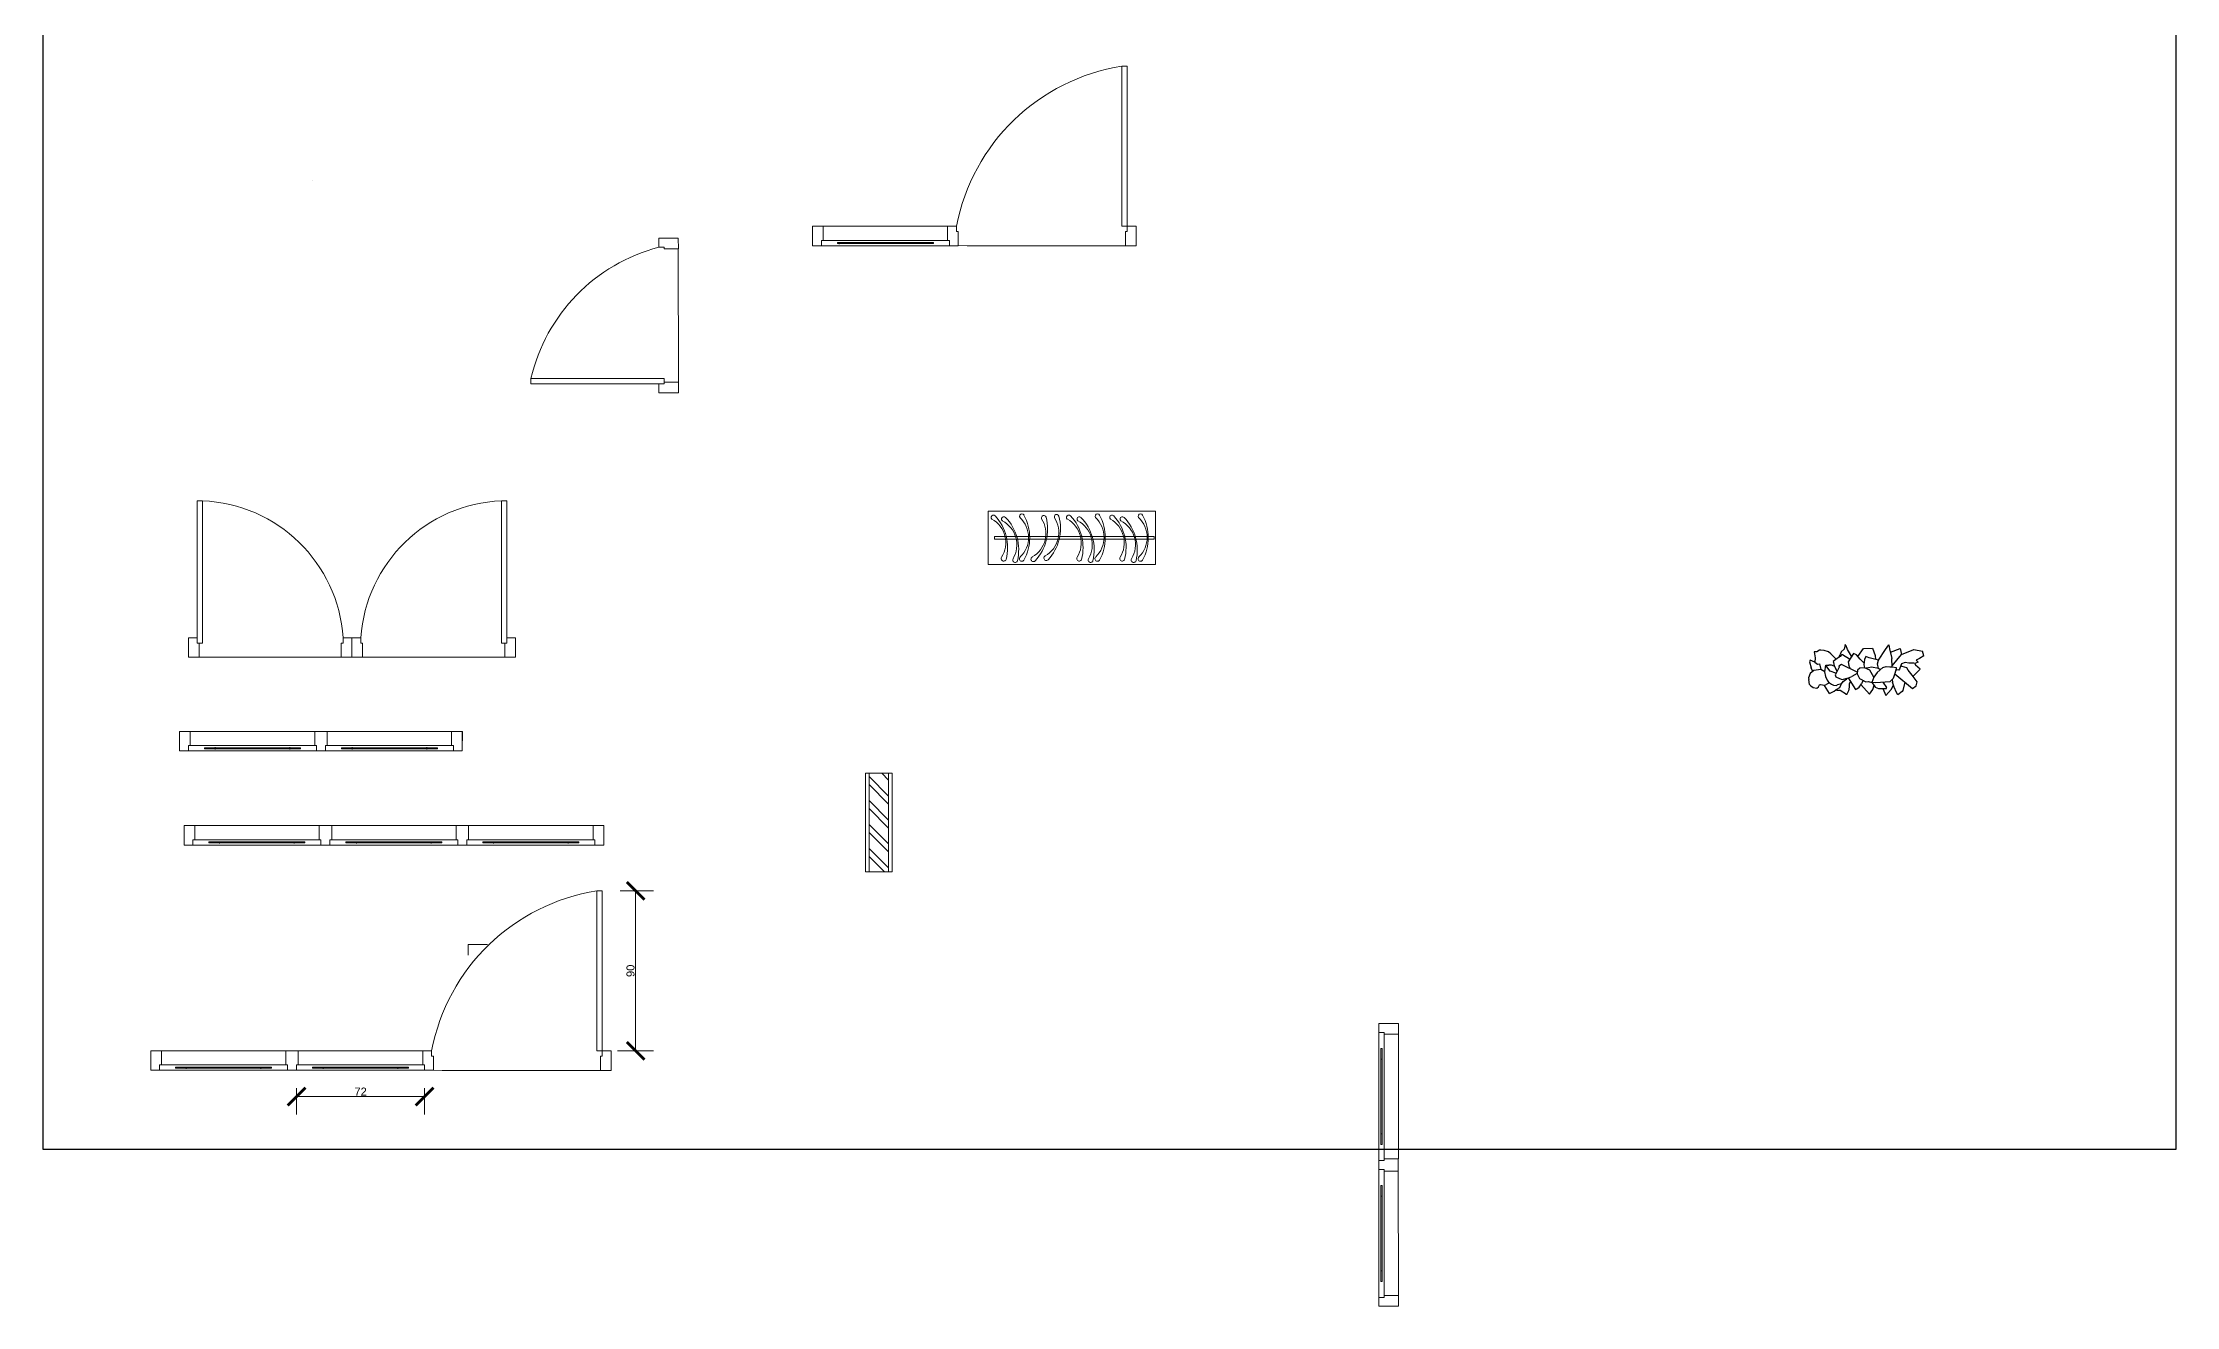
# Model space of a CAD drawing. Header units: millimetres. Extents: x -12161372 to 46643, y -9506984 to 15358.
# Drawn here: x 3888 to 5088, y 3306 to 4017 of the extents above; entities that cross this region are included whole.
import ezdxf

# ---------------------------------------------------------------- set-up
doc = ezdxf.new("R2010")
doc.units = ezdxf.units.MM
for name, color, linetype, lineweight in [('arsiran', 202, 'Continuous', 0), ('dimensi', 50, 'Continuous', 5), ('dinding', 110, 'Continuous', 9), ('interior', 7, 'Continuous', 13), ('jendela', 7, 'Continuous', 15), ('pintu', 7, 'Continuous', 13)]:
    doc.layers.add(name, color=color, linetype=linetype, lineweight=lineweight)
doc.layers.add('lahan', color=253, linetype='Continuous', plot=False)
doc.layers.add('RING BALOK', color=7, linetype='Continuous')
doc.styles.get("Standard").update_dxf_attribs({"font": 'arial.ttf'})
doc.dimstyles.new('ISO-25', dxfattribs={"dimtxt": 4.5, "dimasz": 10, "dimexe": 10, "dimexo": 10, "dimtad": 1, "dimtxsty": 'Standard', "dimblk": 'ARCHTICK', "dimcen": 2.5, "dimclrt": 256, "dimadec": 0, "dimazin": 0, "dimtfac": 1, "dimtmove": 0, "dimatfit": 3, "dimfxl": 75, "dimfxlon": 1, "dimtfillclr": 256, "dimlwd": -1, "dimlwe": -1, "dimarcsym": 0})

# ---------------------------------------------------------------- blocks, each defined once
blk = doc.blocks.new('_ArchTick')
at = {"color": 0, "linetype": 'ByBlock', "const_width": 0.15}
blk.add_lwpolyline([(-0.5, -0.5), (0.5, 0.5)], dxfattribs=at)
blk = doc.blocks.new('*D34')
at = {"layer": 'Defpoints', "color": 0, "transparency": 16777216}
for p in [(4203.1, 3540), (4201.6, 3450), (4221.9, 3450)]:
    blk.add_point(p, dxfattribs=at)
at = {"layer": 'dimensi', "color": 0, "transparency": 16777216}
for p, q in [((4213.1, 3540), (4231.9, 3540)), ((4221.9, 3540), (4221.9, 3450)), ((4211.6, 3450), (4231.9, 3450))]:
    blk.add_line(p, q, dxfattribs=at)
at = {"layer": 'dimensi', "color": 0, "transparency": 16777216, "xscale": 10, "yscale": 10, "zscale": 10}
for p, rotation in [((4221.9, 3540), 90), ((4221.9, 3450), 270)]:
    blk.add_blockref('_ArchTick', p, dxfattribs=dict(at, rotation=rotation))
at = {"layer": 'dimensi', "transparency": 16777216, "insert": (4219, 3495), "char_height": 4.5, "attachment_point": 5, "rotation": 90}
blk.add_mtext('90', dxfattribs=at)
blk = doc.blocks.new('*D35')
at = {"layer": 'Defpoints', "color": 0, "transparency": 16777216}
for p in [(4031.2, 3439.1), (4103.2, 3439.1), (4031.2, 3424.3)]:
    blk.add_point(p, dxfattribs=at)
at = {"layer": 'dimensi', "color": 0, "transparency": 16777216}
for p, q in [((4031.2, 3429.1), (4031.2, 3414.3)), ((4103.2, 3424.3), (4031.2, 3424.3)), ((4103.2, 3429.1), (4103.2, 3414.3))]:
    blk.add_line(p, q, dxfattribs=at)
at = {"layer": 'dimensi', "color": 0, "transparency": 16777216, "xscale": 10, "yscale": 10, "zscale": 10, "rotation": 180}
blk.add_blockref('_ArchTick', (4031.2, 3424.3), dxfattribs=at)
at = {"layer": 'dimensi', "color": 0, "transparency": 16777216, "xscale": 10, "yscale": 10, "zscale": 10}
blk.add_blockref('_ArchTick', (4103.2, 3424.3), dxfattribs=at)
at = {"layer": 'dimensi', "transparency": 16777216, "insert": (4067.2, 3427.1), "char_height": 4.5, "attachment_point": 5}
blk.add_mtext('72', dxfattribs=at)
blk = doc.blocks.new('*U47')
at = {"layer": 'arsiran'}
h = blk.add_hatch(dxfattribs=at)
h.set_pattern_fill('ANSI32', color=256)
h.set_pattern_definition([(45, (-2489.181, -4513.269), (-6.735192, 6.735192), []), (45, (-2484.691, -4513.269), (-6.735192, 6.735192), [])])
h.paths.add_polyline_path([(0, 5.5), (0, -5.5), (55.5, -5.5), (55.5, 5.5)])
blk.add_lwpolyline([(0, -5.5), (55.5, -5.5), (55.5, 5.5), (0, 5.5)], close=True, dxfattribs=at)
at = {"layer": 'dinding'}
blk.add_lwpolyline([(0, -7.5), (55.5, -7.5), (55.5, 7.5), (0, 7.5)], close=True, dxfattribs=at)
blk = doc.blocks.new('A$C20D7642B')
for p, q in [((0, 1880), (0, 0)), ((600, 1880), (0, 1880)), ((285, 14), (285, 1812)), ((285, 1812), (316, 1812)), ((316, 1812), (316, 14)), ((600, 1880), (600, 0)), ((340, 0), (0, 0)), ((316, 14), (285, 14)), ((340, 0), (600, 0))]:
    blk.add_line(p, q)
for centre, radius, start, end in [((65, 1707), 27.8, 56.3378, 252.7376), ((163, 2064), 526, 256.6916, 314.1345), ((190, 2189), 526, 255.3064, 312.7492), ((221, 1864), 305, 239.1708, 332.3023), ((243, 1988), 305, 237.7855, 330.9171), ((511, 1705), 26.4, 313.4541, 140.2621), ((529, 1823), 26.4, 312.0689, 138.8769), ((49, 1578), 27.8, 57.7231, 254.1228), ((63, 1502), 27.8, 42.31, 238.7098), ((301, 1940), 526, 241.2786, 298.7214), ((304, 1732), 305, 223.7577, 316.8893), ((542, 1501), 26.4, 298.0411, 124.849), ((59, 1372), 27.8, 28.2801, 224.6799), ((397, 1739), 526, 227.2487, 284.6915), ((71, 1227), 27.8, 28.2801, 224.6799), ((408, 1594), 526, 227.2487, 284.6915), ((349, 1537), 305, 209.7278, 302.8594), ((360, 1392), 305, 209.7278, 302.8594), ((524, 1256), 26.4, 284.0112, 110.8192), ((243, 1139), 305, 237.7855, 330.9171), ((529, 974), 26.4, 312.0689, 138.8769), ((535, 1111), 26.4, 284.0112, 110.8192), ((49, 729), 27.8, 57.7231, 254.1228), ((65, 858), 27.8, 56.3378, 252.7376), ((163, 1215), 526, 256.6916, 314.1345), ((190, 1340), 526, 255.3064, 312.7492), ((221, 1015), 305, 239.1708, 332.3023), ((511, 856), 26.4, 313.4541, 140.2621), ((63, 653), 27.8, 42.31, 238.7098), ((301, 1090), 526, 241.2786, 298.7214), ((243, 655), 305, 237.7855, 330.9171), ((304, 883), 305, 223.7577, 316.8893), ((529, 489), 26.4, 312.0689, 138.8769), ((542, 652), 26.4, 298.0411, 124.849), ((49, 245), 27.8, 57.7231, 254.1228), ((65, 374), 27.8, 56.3378, 252.7376), ((163, 730), 526, 256.6916, 314.1345), ((190, 856), 526, 255.3064, 312.7492), ((221, 530), 305, 239.1708, 332.3023), ((511, 372), 26.4, 313.4541, 140.2621), ((63, 168), 27.8, 42.31, 238.7098), ((301, 606), 526, 241.2786, 298.7214), ((304, 398), 305, 223.7577, 316.8893), ((542, 168), 26.4, 298.0411, 124.849)]:
    blk.add_arc(centre, radius, start, end)

msp = doc.modelspace()

# ---------------------------------------------------------------- hatches: boundary and pattern name
at = {"layer": 'jendela'}
h = msp.add_hatch(color=256, dxfattribs=at)
h.dxf.hatch_style = 1
h.paths.add_polyline_path([(4033.409, 3619.86), (4033.409, 3620.46), (3979.409, 3620.46), (3979.409, 3619.86)])
h = msp.add_hatch(color=256, dxfattribs=at)
h.dxf.hatch_style = 1
h.paths.add_polyline_path([(4033.409, 3619.86), (4033.409, 3620.46), (3979.409, 3620.46), (3979.409, 3619.86)])
h = msp.add_hatch(color=256, dxfattribs=at)
h.dxf.hatch_style = 1
h.paths.add_polyline_path([(3979.415, 3619.855), (3979.415, 3620.455), (4033.415, 3620.455), (4033.415, 3619.855)])
h = msp.add_hatch(color=256, dxfattribs=at)
h.dxf.hatch_style = 1
h.paths.add_polyline_path([(3979.422, 3619.86), (3979.422, 3620.46), (4033.422, 3620.46), (4033.422, 3619.86)])
h = msp.add_hatch(color=256, dxfattribs=at)
h.dxf.hatch_style = 1
h.paths.add_polyline_path([(3979.422, 3619.86), (3979.422, 3620.46), (4033.422, 3620.46), (4033.422, 3619.86)])
h = msp.add_hatch(color=256, dxfattribs=at)
h.dxf.hatch_style = 1
h.paths.add_polyline_path([(4110.409, 3619.86), (4110.409, 3620.46), (4056.409, 3620.46), (4056.409, 3619.86)])
h = msp.add_hatch(color=256, dxfattribs=at)
h.dxf.hatch_style = 1
h.paths.add_polyline_path([(4110.409, 3619.86), (4110.409, 3620.46), (4056.409, 3620.46), (4056.409, 3619.86)])
h = msp.add_hatch(color=256, dxfattribs=at)
h.dxf.hatch_style = 1
h.paths.add_polyline_path([(4110.415, 3619.855), (4110.415, 3620.455), (4056.415, 3620.455), (4056.415, 3619.855)])
h = msp.add_hatch(color=256, dxfattribs=at)
h.dxf.hatch_style = 1
h.paths.add_polyline_path([(4056.422, 3619.86), (4056.422, 3620.46), (4110.422, 3620.46), (4110.422, 3619.86)])
h = msp.add_hatch(color=256, dxfattribs=at)
h.dxf.hatch_style = 1
h.paths.add_polyline_path([(4056.422, 3619.86), (4056.422, 3620.46), (4110.422, 3620.46), (4110.422, 3619.86)])
h = msp.add_hatch(color=256, dxfattribs=at)
h.dxf.hatch_style = 1
h.paths.add_polyline_path([(4035.923, 3566.931), (4035.923, 3567.531), (3981.923, 3567.531), (3981.923, 3566.931)])
h = msp.add_hatch(color=256, dxfattribs=at)
h.dxf.hatch_style = 1
h.paths.add_polyline_path([(4035.923, 3566.931), (4035.923, 3567.531), (3981.923, 3567.531), (3981.923, 3566.931)])
h = msp.add_hatch(color=256, dxfattribs=at)
h.dxf.hatch_style = 1
h.paths.add_polyline_path([(3981.93, 3566.926), (3981.93, 3567.526), (4035.93, 3567.526), (4035.93, 3566.926)])
h = msp.add_hatch(color=256, dxfattribs=at)
h.dxf.hatch_style = 1
h.paths.add_polyline_path([(3981.936, 3566.931), (3981.936, 3567.531), (4035.936, 3567.531), (4035.936, 3566.931)])
h = msp.add_hatch(color=256, dxfattribs=at)
h.dxf.hatch_style = 1
h.paths.add_polyline_path([(3981.936, 3566.931), (3981.936, 3567.531), (4035.936, 3567.531), (4035.936, 3566.931)])
h = msp.add_hatch(color=256, dxfattribs=at)
h.dxf.hatch_style = 1
h.paths.add_polyline_path([(4112.923, 3566.931), (4112.923, 3567.531), (4058.923, 3567.531), (4058.923, 3566.931)])
h = msp.add_hatch(color=256, dxfattribs=at)
h.dxf.hatch_style = 1
h.paths.add_polyline_path([(4112.923, 3566.931), (4112.923, 3567.531), (4058.923, 3567.531), (4058.923, 3566.931)])
h = msp.add_hatch(color=256, dxfattribs=at)
h.dxf.hatch_style = 1
h.paths.add_polyline_path([(4112.93, 3566.926), (4112.93, 3567.526), (4058.93, 3567.526), (4058.93, 3566.926)])
h = msp.add_hatch(color=256, dxfattribs=at)
h.dxf.hatch_style = 1
h.paths.add_polyline_path([(4058.936, 3566.931), (4058.936, 3567.531), (4112.936, 3567.531), (4112.936, 3566.931)])
h = msp.add_hatch(color=256, dxfattribs=at)
h.dxf.hatch_style = 1
h.paths.add_polyline_path([(4058.936, 3566.931), (4058.936, 3567.531), (4112.936, 3567.531), (4112.936, 3566.931)])
h = msp.add_hatch(color=256, dxfattribs=at)
h.dxf.hatch_style = 1
h.paths.add_polyline_path([(4189.923, 3566.931), (4189.923, 3567.531), (4135.923, 3567.531), (4135.923, 3566.931)])
h = msp.add_hatch(color=256, dxfattribs=at)
h.dxf.hatch_style = 1
h.paths.add_polyline_path([(4189.923, 3566.931), (4189.923, 3567.531), (4135.923, 3567.531), (4135.923, 3566.931)])
h = msp.add_hatch(color=256, dxfattribs=at)
h.dxf.hatch_style = 1
h.paths.add_polyline_path([(4189.93, 3566.926), (4189.93, 3567.526), (4135.93, 3567.526), (4135.93, 3566.926)])
h = msp.add_hatch(color=256, dxfattribs=at)
h.dxf.hatch_style = 1
h.paths.add_polyline_path([(4135.936, 3566.931), (4135.936, 3567.531), (4189.936, 3567.531), (4189.936, 3566.931)])
h = msp.add_hatch(color=256, dxfattribs=at)
h.dxf.hatch_style = 1
h.paths.add_polyline_path([(4135.936, 3566.931), (4135.936, 3567.531), (4189.936, 3567.531), (4189.936, 3566.931)])
h = msp.add_hatch(color=256, dxfattribs=at)
h.dxf.hatch_style = 1
h.paths.add_polyline_path([(4641.068, 3451.346), (4641.668, 3451.346), (4641.668, 3397.346), (4641.068, 3397.346)])
h = msp.add_hatch(color=256, dxfattribs=at)
h.dxf.hatch_style = 1
h.paths.add_polyline_path([(4641.073, 3397.353), (4641.673, 3397.353), (4641.673, 3451.353), (4641.073, 3451.353)])
h = msp.add_hatch(color=256, dxfattribs=at)
h.dxf.hatch_style = 1
h.paths.add_polyline_path([(4641.073, 3397.353), (4641.673, 3397.353), (4641.673, 3451.353), (4641.073, 3451.353)])
h = msp.add_hatch(color=256, dxfattribs=at)
h.dxf.hatch_style = 1
h.paths.add_polyline_path([(4641.073, 3451.339), (4641.673, 3451.339), (4641.673, 3397.339), (4641.073, 3397.339)])
h = msp.add_hatch(color=256, dxfattribs=at)
h.dxf.hatch_style = 1
h.paths.add_polyline_path([(4641.073, 3451.339), (4641.673, 3451.339), (4641.673, 3397.339), (4641.073, 3397.339)])
h = msp.add_hatch(color=256, dxfattribs=at)
h.dxf.hatch_style = 1
h.paths.add_polyline_path([(4641.068, 3320.346), (4641.668, 3320.346), (4641.668, 3374.346), (4641.068, 3374.346)])
h = msp.add_hatch(color=256, dxfattribs=at)
h.dxf.hatch_style = 1
h.paths.add_polyline_path([(4641.073, 3320.353), (4641.673, 3320.353), (4641.673, 3374.353), (4641.073, 3374.353)])
h = msp.add_hatch(color=256, dxfattribs=at)
h.dxf.hatch_style = 1
h.paths.add_polyline_path([(4641.073, 3320.353), (4641.673, 3320.353), (4641.673, 3374.353), (4641.073, 3374.353)])
h = msp.add_hatch(color=256, dxfattribs=at)
h.dxf.hatch_style = 1
h.paths.add_polyline_path([(4641.073, 3374.34), (4641.673, 3374.34), (4641.673, 3320.34), (4641.073, 3320.34)])
h = msp.add_hatch(color=256, dxfattribs=at)
h.dxf.hatch_style = 1
h.paths.add_polyline_path([(4641.073, 3374.34), (4641.673, 3374.34), (4641.673, 3320.34), (4641.073, 3320.34)])
at = {"layer": 'pintu'}
h = msp.add_hatch(color=256, dxfattribs=at)
h.dxf.hatch_style = 1
h.paths.add_polyline_path([(4389.353, 3904.019), (4389.353, 3904.619), (4335.353, 3904.619), (4335.353, 3904.019)])
h = msp.add_hatch(color=256, dxfattribs=at)
h.dxf.hatch_style = 1
h.paths.add_polyline_path([(4017.144, 3440.265), (4017.144, 3440.865), (3963.144, 3440.865), (3963.144, 3440.265)])
h = msp.add_hatch(color=256, dxfattribs=at)
h.dxf.hatch_style = 1
h.paths.add_polyline_path([(3963.157, 3440.265), (3963.157, 3440.865), (4017.157, 3440.865), (4017.157, 3440.265)])
h = msp.add_hatch(color=256, dxfattribs=at)
h.dxf.hatch_style = 1
h.paths.add_polyline_path([(4094.144, 3440.265), (4094.144, 3440.865), (4040.144, 3440.865), (4040.144, 3440.265)])
h = msp.add_hatch(color=256, dxfattribs=at)
h.dxf.hatch_style = 1
h.paths.add_polyline_path([(4094.15, 3440.26), (4094.15, 3440.86), (4040.15, 3440.86), (4040.15, 3440.26)])
h = msp.add_hatch(color=256, dxfattribs=at)
h.dxf.hatch_style = 1
h.paths.add_polyline_path([(4040.157, 3440.265), (4040.157, 3440.865), (4094.157, 3440.865), (4094.157, 3440.265)])

# ---------------------------------------------------------------- linework, layer by layer
at = {"layer": 'jendela'}
for p, q in [((3971.415, 3629.638), (4041.415, 3629.638)), ((3971.415, 3629.638), (4041.415, 3629.638)), ((4118.415, 3629.638), (4048.426, 3629.611)), ((4118.415, 3629.638), (4048.426, 3629.611)), ((4047.415, 3618.655), (3965.415, 3618.655)), ((3985.415, 3620.706), (3985.415, 3619.506)), ((4027.415, 3620.706), (4027.415, 3619.506)), ((4042.415, 3618.655), (4124.415, 3618.655)), ((4062.415, 3620.706), (4062.415, 3619.506)), ((4104.415, 3620.706), (4104.415, 3619.506)), ((3973.93, 3576.708), (4043.93, 3576.708)), ((3973.93, 3576.708), (4043.93, 3576.708)), ((4120.929, 3576.708), (4050.94, 3576.681)), ((4120.929, 3576.708), (4050.94, 3576.681)), ((4197.929, 3576.708), (4127.94, 3576.681)), ((4197.929, 3576.708), (4127.94, 3576.681)), ((4049.93, 3565.726), (3967.93, 3565.725)), ((3987.929, 3567.777), (3987.929, 3566.577)), ((4029.93, 3567.777), (4029.93, 3566.577)), ((4044.93, 3565.726), (4126.929, 3565.725)), ((4064.929, 3567.777), (4064.929, 3566.577)), ((4106.93, 3567.777), (4106.93, 3566.577)), ((4121.93, 3565.726), (4203.929, 3565.725)), ((4121.93, 3565.726), (4203.929, 3565.725)), ((4141.929, 3567.777), (4141.929, 3566.577)), ((4183.93, 3567.777), (4183.93, 3566.577)), ((4639.868, 3383.346), (4639.868, 3465.346)), ((4650.851, 3459.346), (4650.851, 3389.346)), ((4650.851, 3459.346), (4650.851, 3389.346)), ((4641.919, 3445.346), (4640.719, 3445.346)), ((4641.919, 3403.346), (4640.719, 3403.346)), ((4639.868, 3388.346), (4639.868, 3306.346)), ((4639.868, 3388.346), (4639.868, 3306.346)), ((4650.851, 3312.346), (4650.824, 3382.335)), ((4650.851, 3312.346), (4650.824, 3382.335)), ((4641.919, 3368.346), (4640.719, 3368.346)), ((4641.919, 3326.346), (4640.719, 3326.346))]:
    msp.add_line(p, q, dxfattribs=at)
for points in [[(3971.415, 3618.655), (3971.415, 3618.655), (3965.415, 3618.655), (3965.404, 3629.638)], [(3965.404, 3629.638), (3971.415, 3629.638), (3971.415, 3621.655)], [(3971.415, 3618.655), (3971.415, 3618.655), (3965.415, 3618.655), (3965.415, 3629.638)], [(3965.415, 3629.638), (3971.415, 3629.638), (3971.415, 3621.655)], [(4041.404, 3629.62), (4048.426, 3629.62), (4048.415, 3621.655), (4047.415, 3621.655), (4047.415, 3618.655), (4042.415, 3618.655)], [(4048.426, 3629.62), (4041.404, 3629.62), (4041.415, 3621.655), (4042.415, 3621.655), (4042.415, 3618.655), (4047.415, 3618.655)], [(4048.426, 3629.62), (4041.404, 3629.62), (4041.415, 3621.655), (4042.415, 3621.655), (4042.415, 3618.655), (4047.415, 3618.655)], [(4118.415, 3618.655), (4118.415, 3618.655), (4124.415, 3618.655), (4124.427, 3629.638)], [(4124.427, 3629.638), (4118.415, 3629.638), (4118.415, 3621.655)], [(4118.415, 3618.655), (4118.415, 3618.655), (4124.415, 3618.655), (4124.415, 3629.638)], [(4124.415, 3629.638), (4118.415, 3629.638), (4118.415, 3621.655)], [(3973.93, 3565.726), (3973.93, 3565.725), (3967.93, 3565.725), (3967.918, 3576.708)], [(3967.918, 3576.708), (3973.93, 3576.708), (3973.93, 3568.726)], [(3973.93, 3565.726), (3973.93, 3565.725), (3967.93, 3565.725), (3967.93, 3576.709)], [(3967.93, 3576.709), (3973.93, 3576.708), (3973.93, 3568.726)], [(4043.919, 3576.691), (4050.94, 3576.691), (4050.93, 3568.726), (4049.93, 3568.726), (4049.93, 3565.726), (4044.93, 3565.726)], [(4050.94, 3576.691), (4043.919, 3576.691), (4043.93, 3568.726), (4044.93, 3568.726), (4044.93, 3565.726), (4049.93, 3565.726)], [(4050.94, 3576.691), (4043.919, 3576.691), (4043.93, 3568.726), (4044.93, 3568.726), (4044.93, 3565.726), (4049.93, 3565.726)], [(4120.919, 3576.691), (4127.94, 3576.691), (4127.93, 3568.726), (4126.93, 3568.726), (4126.93, 3565.726), (4121.93, 3565.726)], [(4127.94, 3576.691), (4120.919, 3576.691), (4120.93, 3568.726), (4121.93, 3568.726), (4121.93, 3565.726), (4126.93, 3565.726)], [(4127.94, 3576.691), (4120.919, 3576.691), (4120.93, 3568.726), (4121.93, 3568.726), (4121.93, 3565.726), (4126.93, 3565.726)], [(4197.929, 3565.726), (4197.929, 3565.725), (4203.929, 3565.725), (4203.929, 3576.709)], [(4203.929, 3576.709), (4197.929, 3576.708), (4197.929, 3568.726)], [(4197.929, 3565.726), (4197.929, 3565.725), (4203.929, 3565.725), (4203.941, 3576.708)], [(4203.941, 3576.708), (4197.929, 3576.708), (4197.929, 3568.726)], [(4127.679, 3503.774), (4127.678, 3503.774), (4127.678, 3509.774), (4138.662, 3509.774)], [(4639.868, 3459.346), (4639.868, 3459.346), (4639.868, 3465.346), (4650.851, 3465.357)], [(4639.868, 3459.346), (4639.868, 3459.346), (4639.868, 3465.346), (4650.852, 3465.346)], [(4650.851, 3465.357), (4650.851, 3459.346), (4642.868, 3459.346)], [(4650.852, 3465.346), (4650.851, 3459.346), (4642.868, 3459.346)], [(4650.833, 3389.357), (4650.833, 3382.335), (4642.868, 3382.346), (4642.868, 3383.346), (4639.868, 3383.346), (4639.868, 3388.346)], [(4650.833, 3382.335), (4650.833, 3389.357), (4642.868, 3389.346), (4642.868, 3388.346), (4639.868, 3388.346), (4639.868, 3383.346)], [(4650.833, 3382.335), (4650.833, 3389.357), (4642.868, 3389.346), (4642.868, 3388.346), (4639.868, 3388.346), (4639.868, 3383.346)], [(4650.833, 3389.357), (4650.833, 3382.335), (4642.868, 3382.346), (4642.868, 3383.346), (4639.868, 3383.346), (4639.868, 3388.346)], [(4650.833, 3382.335), (4650.833, 3389.357), (4642.868, 3389.346), (4642.868, 3388.346), (4639.868, 3388.346), (4639.868, 3383.346)], [(4650.833, 3382.335), (4650.833, 3389.357), (4642.868, 3389.346), (4642.868, 3388.346), (4639.868, 3388.346), (4639.868, 3383.346)], [(4639.868, 3312.346), (4639.868, 3312.346), (4639.868, 3306.346), (4650.851, 3306.335)], [(4639.868, 3312.346), (4639.868, 3312.346), (4639.868, 3306.346), (4650.852, 3306.346)], [(4650.851, 3306.335), (4650.851, 3312.346), (4642.868, 3312.346)], [(4650.852, 3306.346), (4650.851, 3312.346), (4642.868, 3312.346)]]:
    msp.add_lwpolyline(points, dxfattribs=at)
for points in [[(4042.415, 3618.655), (3970.415, 3618.655), (3970.415, 3621.655), (4042.415, 3621.655)], [(4042.415, 3618.655), (3970.415, 3618.655), (3970.415, 3621.655), (4042.415, 3621.655)], [(4033.415, 3620.455), (3979.415, 3620.455), (3979.415, 3619.855), (4033.415, 3619.855)], [(3979.415, 3620.455), (4033.415, 3620.455), (4033.415, 3619.855), (3979.415, 3619.855)], [(4033.415, 3620.455), (3979.415, 3620.455), (3979.415, 3619.855), (4033.415, 3619.855)], [(3979.415, 3620.455), (4033.415, 3620.455), (4033.415, 3619.855), (3979.415, 3619.855)], [(4033.415, 3620.455), (3979.415, 3620.455), (3979.415, 3619.855), (4033.415, 3619.855)], [(4047.415, 3618.655), (4119.415, 3618.655), (4119.415, 3621.655), (4047.415, 3621.655)], [(4047.415, 3618.655), (4119.415, 3618.655), (4119.415, 3621.655), (4047.415, 3621.655)], [(4056.415, 3620.455), (4110.415, 3620.455), (4110.415, 3619.855), (4056.415, 3619.855)], [(4110.415, 3620.455), (4056.415, 3620.455), (4056.415, 3619.855), (4110.415, 3619.855)], [(4056.415, 3620.455), (4110.415, 3620.455), (4110.415, 3619.855), (4056.415, 3619.855)], [(4056.415, 3620.455), (4110.415, 3620.455), (4110.415, 3619.855), (4056.415, 3619.855)], [(4110.415, 3620.455), (4056.415, 3620.455), (4056.415, 3619.855), (4110.415, 3619.855)], [(4044.93, 3565.726), (3972.93, 3565.726), (3972.93, 3568.726), (4044.93, 3568.726)], [(4044.93, 3565.726), (3972.93, 3565.726), (3972.93, 3568.726), (4044.93, 3568.726)], [(4035.93, 3567.526), (3981.93, 3567.526), (3981.93, 3566.926), (4035.93, 3566.926)], [(3981.93, 3567.526), (4035.93, 3567.526), (4035.93, 3566.926), (3981.93, 3566.926)], [(4035.93, 3567.526), (3981.93, 3567.526), (3981.93, 3566.926), (4035.93, 3566.926)], [(3981.93, 3567.526), (4035.93, 3567.526), (4035.93, 3566.926), (3981.93, 3566.926)], [(4035.93, 3567.526), (3981.93, 3567.526), (3981.93, 3566.926), (4035.93, 3566.926)], [(4049.93, 3565.726), (4121.93, 3565.726), (4121.93, 3568.726), (4049.93, 3568.726)], [(4049.93, 3565.726), (4121.93, 3565.726), (4121.93, 3568.726), (4049.93, 3568.726)], [(4058.93, 3567.526), (4112.93, 3567.526), (4112.93, 3566.926), (4058.93, 3566.926)], [(4112.93, 3567.526), (4058.93, 3567.526), (4058.93, 3566.926), (4112.93, 3566.926)], [(4058.93, 3567.526), (4112.93, 3567.526), (4112.93, 3566.926), (4058.93, 3566.926)], [(4058.93, 3567.526), (4112.93, 3567.526), (4112.93, 3566.926), (4058.93, 3566.926)], [(4112.93, 3567.526), (4058.93, 3567.526), (4058.93, 3566.926), (4112.93, 3566.926)], [(4126.93, 3565.726), (4198.93, 3565.726), (4198.93, 3568.726), (4126.93, 3568.726)], [(4126.93, 3565.726), (4198.93, 3565.726), (4198.93, 3568.726), (4126.93, 3568.726)], [(4135.93, 3567.526), (4189.93, 3567.526), (4189.93, 3566.926), (4135.93, 3566.926)], [(4189.93, 3567.526), (4135.93, 3567.526), (4135.93, 3566.926), (4189.93, 3566.926)], [(4135.93, 3567.526), (4189.93, 3567.526), (4189.93, 3566.926), (4135.93, 3566.926)], [(4135.93, 3567.526), (4189.93, 3567.526), (4189.93, 3566.926), (4135.93, 3566.926)], [(4189.93, 3567.526), (4135.93, 3567.526), (4135.93, 3566.926), (4189.93, 3566.926)], [(4639.868, 3388.346), (4639.868, 3460.346), (4642.868, 3460.346), (4642.868, 3388.346)], [(4639.868, 3388.346), (4639.868, 3460.346), (4642.868, 3460.346), (4642.868, 3388.346)], [(4641.668, 3397.346), (4641.668, 3451.346), (4641.068, 3451.346), (4641.068, 3397.346)], [(4641.668, 3451.346), (4641.668, 3397.346), (4641.068, 3397.346), (4641.068, 3451.346)], [(4641.668, 3397.346), (4641.668, 3451.346), (4641.068, 3451.346), (4641.068, 3397.346)], [(4641.668, 3451.346), (4641.668, 3397.346), (4641.068, 3397.346), (4641.068, 3451.346)], [(4641.668, 3397.346), (4641.668, 3451.346), (4641.068, 3451.346), (4641.068, 3397.346)], [(4639.868, 3383.346), (4639.868, 3311.346), (4642.868, 3311.346), (4642.868, 3383.346)], [(4639.868, 3383.346), (4639.868, 3311.346), (4642.868, 3311.346), (4642.868, 3383.346)], [(4641.668, 3374.346), (4641.668, 3320.346), (4641.068, 3320.346), (4641.068, 3374.346)], [(4641.668, 3320.346), (4641.668, 3374.346), (4641.068, 3374.346), (4641.068, 3320.346)], [(4641.668, 3374.346), (4641.668, 3320.346), (4641.068, 3320.346), (4641.068, 3374.346)], [(4641.668, 3374.346), (4641.668, 3320.346), (4641.068, 3320.346), (4641.068, 3374.346)], [(4641.668, 3320.346), (4641.668, 3374.346), (4641.068, 3374.346), (4641.068, 3320.346)]]:
    msp.add_lwpolyline(points, close=True, dxfattribs=at)
at = {"layer": 'lahan'}
msp.add_lwpolyline([(3888.395, 3394.758), (5088.395, 3394.758), (5088.395, 4394.758), (3888.395, 4394.758)], close=True, dxfattribs=at)
at = {"layer": 'pintu'}
for p, q in [((4040.001, 3939.722), (4040.001, 3939.722)), ((4397.353, 3913.801), (4327.353, 3913.801)), ((4245.985, 3826.152), (4245.899, 3901.152)), ((4321.353, 3902.887), (4408.353, 3902.802)), ((4336.353, 3904.801), (4336.353, 3903.601)), ((4498.353, 3902.802), (4408.353, 3902.802)), ((3976.363, 3671.344), (3976.363, 3671.344)), ((3976.363, 3671.344), (4056.363, 3671.344)), ((4148.363, 3671.344), (4068.363, 3671.344)), ((4148.363, 3671.344), (4148.363, 3671.344)), ((3955.15, 3450.043), (4025.15, 3450.043)), ((4102.15, 3450.043), (4032.15, 3450.043)), ((3969.15, 3441.111), (3969.15, 3439.911)), ((4011.151, 3441.111), (4011.151, 3439.911)), ((4026.15, 3439.06), (4113.149, 3439.043)), ((4046.15, 3441.111), (4046.15, 3439.911)), ((4088.151, 3441.111), (4088.151, 3439.911)), ((4203.149, 3439.043), (4113.149, 3439.043))]:
    msp.add_line(p, q, dxfattribs=at)
for points in [[(4498.353, 3913.785), (4495.353, 3913.785), (4495.353, 4003.785), (4498.353, 4003.785)], [(4321.364, 3913.784), (4327.364, 3913.784), (4327.353, 3905.819), (4326.353, 3905.819), (4326.353, 3902.819), (4321.353, 3902.819)], [(4326.353, 3902.819), (4398.353, 3902.819), (4398.353, 3905.819), (4326.353, 3905.819)], [(4335.353, 3904.619), (4389.353, 3904.619), (4389.353, 3904.019), (4335.353, 3904.019)], [(4238.002, 3828.143), (4238.003, 3825.143), (4163.003, 3825.111), (4163.002, 3828.111)], [(3975.363, 3679.327), (3978.363, 3679.327), (3978.363, 3759.327), (3975.363, 3759.327)], [(4149.363, 3679.327), (4146.363, 3679.327), (4146.363, 3759.327), (4149.363, 3759.327)], [(4203.149, 3450.026), (4200.149, 3450.026), (4200.149, 3540.026), (4203.149, 3540.026)], [(4026.15, 3439.06), (3954.15, 3439.06), (3954.15, 3442.06), (4026.15, 3442.06)], [(4017.15, 3440.86), (3963.15, 3440.86), (3963.15, 3440.26), (4017.15, 3440.26)], [(3963.15, 3440.86), (4017.15, 3440.86), (4017.15, 3440.26), (3963.15, 3440.26)], [(4031.15, 3439.06), (4103.15, 3439.06), (4103.15, 3442.06), (4031.15, 3442.06)], [(4040.15, 3440.86), (4094.15, 3440.86), (4094.15, 3440.26), (4040.15, 3440.26)], [(4094.15, 3440.86), (4040.15, 3440.86), (4040.15, 3440.26), (4094.15, 3440.26)], [(4040.15, 3440.86), (4094.15, 3440.86), (4094.15, 3440.26), (4040.15, 3440.26)]]:
    msp.add_lwpolyline(points, close=True, dxfattribs=at)
for points in [[(4397.353, 3902.819), (4397.353, 3902.818), (4403.353, 3902.818), (4403.353, 3910.801), (4402.353, 3910.801), (4402.353, 3913.801), (4397.353, 3913.801), (4397.353, 3905.819)], [(4503.353, 3902.802), (4503.353, 3902.802), (4497.353, 3902.802), (4497.353, 3910.785), (4498.353, 3910.785), (4498.353, 3913.785), (4503.353, 3913.785), (4503.353, 3902.802)], [(4245.893, 3906.966), (4234.893, 3906.954), (4234.899, 3901.954), (4237.899, 3901.957), (4237.9, 3900.957), (4245.9, 3900.967), (4245.893, 3906.966)], [(4245.992, 3820.152), (4245.992, 3820.152), (4245.985, 3826.152), (4238.002, 3826.143), (4238.003, 3825.143), (4235.003, 3825.14), (4235.009, 3820.14), (4245.992, 3820.152)], [(3970.363, 3671.344), (3970.363, 3671.344), (3976.363, 3671.344), (3976.363, 3679.327), (3975.363, 3679.327), (3975.363, 3682.327), (3970.363, 3682.327), (3970.363, 3671.344)], [(4062.363, 3671.344), (4062.363, 3682.343), (4057.363, 3682.343), (4057.363, 3679.343), (4056.363, 3679.343), (4056.363, 3671.344), (4062.363, 3671.344)], [(4062.363, 3671.344), (4062.363, 3682.343), (4067.363, 3682.343), (4067.363, 3679.343), (4068.363, 3679.343), (4068.363, 3671.344), (4062.363, 3671.344)], [(4154.363, 3671.344), (4154.363, 3671.344), (4148.363, 3671.344), (4148.363, 3679.327), (4149.363, 3679.327), (4149.363, 3682.327), (4154.363, 3682.327), (4154.363, 3671.344)], [(3955.15, 3439.06), (3955.15, 3439.06), (3949.15, 3439.06), (3949.15, 3450.044)], [(3949.15, 3450.044), (3955.15, 3450.043), (3955.15, 3442.06)], [(4031.14, 3450.025), (4025.14, 3450.025), (4025.15, 3442.06), (4026.15, 3442.06), (4026.15, 3439.06), (4031.15, 3439.06)], [(4026.161, 3450.025), (4032.161, 3450.025), (4032.15, 3442.06), (4031.15, 3442.06), (4031.15, 3439.06), (4026.15, 3439.06)], [(4102.15, 3439.06), (4102.15, 3439.06), (4108.15, 3439.06), (4108.15, 3447.043), (4107.15, 3447.043), (4107.15, 3450.043), (4102.15, 3450.043), (4102.15, 3442.06)], [(4208.149, 3439.044), (4208.149, 3439.043), (4202.149, 3439.043), (4202.149, 3447.026), (4203.149, 3447.026), (4203.149, 3450.026), (4208.149, 3450.026), (4208.149, 3439.044)]]:
    msp.add_lwpolyline(points, dxfattribs=at)
for centre, radius, start, end in [((4512.907, 3892.592), 112.57, 98.971422, 169.140076), ((4260.171, 3805.425), 99.782, 104.67103, 166.858457), ((3974.995, 3676.844), 82.552, 3.819975, 87.661227), ((4149.732, 3676.844), 82.552, 92.338773, 176.180025), ((4217.704, 3428.834), 112.57, 98.971422, 169.140076)]:
    msp.add_arc(centre, radius, start, end, dxfattribs=at)
at = {"layer": 'RING BALOK', "linetype": 'Continuous'}
for p, q in [((4886.223, 3674.469), (4884.788, 3674.411)), ((4884.788, 3674.411), (4885.253, 3670.951)), ((4887.632, 3675.395), (4886.223, 3674.469)), ((4888.455, 3675.428), (4887.632, 3675.395)), ((4890.258, 3675.21), (4888.455, 3675.428)), ((4892.796, 3674.441), (4890.258, 3675.21)), ((4894.087, 3673.333), (4892.796, 3674.441)), ((4897.152, 3670.258), (4894.087, 3673.333)), ((4898.515, 3671.224), (4899.308, 3672.961)), ((4899.981, 3674.438), (4899.308, 3672.961)), ((4900.034, 3672.7), (4899.343, 3671.803)), ((4901.551, 3675.95), (4899.981, 3674.438)), ((4900.572, 3672.722), (4900.034, 3672.7)), ((4904.599, 3670.273), (4900.572, 3672.722)), ((4902.189, 3678.585), (4901.551, 3675.95)), ((4902.754, 3677.738), (4902.189, 3678.585)), ((4903.534, 3675.739), (4902.754, 3677.738)), ((4905.749, 3671.878), (4903.534, 3675.739)), ((4906.833, 3673.552), (4903.746, 3668.789)), ((4908.475, 3672.747), (4906.833, 3673.552)), ((4910.528, 3670.22), (4908.475, 3672.747)), ((4909.252, 3671.79), (4912.493, 3676.278)), ((4912.493, 3676.278), (4917.45, 3676.528)), ((4917.45, 3676.528), (4918.999, 3672.277)), ((4918.999, 3672.277), (4919.125, 3670.131)), ((4920.959, 3669.766), (4924.909, 3675.723)), ((4924.909, 3675.723), (4926.623, 3678.401)), ((4926.623, 3678.401), (4927.052, 3676.098)), ((4927.052, 3676.098), (4928.476, 3670.646)), ((4927.553, 3674.183), (4933.096, 3676.278)), ((4928.603, 3666.508), (4933.796, 3672.888)), ((4933.096, 3676.278), (4933.901, 3672.932)), ((4933.796, 3672.888), (4940.713, 3675.774)), ((4940.713, 3675.774), (4945.592, 3674.809)), ((4946.39, 3672.231), (4943.922, 3670.683)), ((4946.39, 3672.231), (4945.592, 3674.809)), ((4882.468, 3662.141), (4881.463, 3659.782)), ((4882.418, 3669.678), (4882.085, 3668.795)), ((4882.085, 3668.795), (4883.089, 3665.355)), ((4885.144, 3668.627), (4882.418, 3669.678)), ((4884.568, 3663.965), (4882.468, 3662.141)), ((4883.895, 3663.38), (4883.089, 3665.355)), ((4888.506, 3664.412), (4884.568, 3663.965)), ((4885.253, 3670.951), (4885.144, 3668.627)), ((4885.144, 3668.627), (4886.615, 3667.526)), ((4886.615, 3667.526), (4887.691, 3667.569)), ((4887.691, 3667.569), (4888.506, 3664.412)), ((4890.626, 3663.156), (4888.389, 3664.398)), ((4890.61, 3663.165), (4891.068, 3660.455)), ((4890.626, 3663.156), (4891.232, 3666.84)), ((4891.068, 3660.455), (4892.027, 3658.464)), ((4891.232, 3666.84), (4893.026, 3666.912)), ((4892.362, 3665.146), (4891.232, 3666.84)), ((4893.671, 3663.458), (4892.362, 3665.146)), ((4894.461, 3666.969), (4893.026, 3666.912)), ((4896.935, 3662.429), (4893.671, 3663.458)), ((4896.002, 3666.295), (4894.461, 3666.969)), ((4897.584, 3670.573), (4895.476, 3669.039)), ((4895.476, 3669.039), (4895.494, 3668.46)), ((4895.494, 3668.46), (4895.914, 3666.447)), ((4895.914, 3666.447), (4897.053, 3664.463)), ((4897.617, 3663.616), (4896.603, 3661.546)), ((4896.603, 3661.546), (4896.818, 3660.394)), ((4896.818, 3660.394), (4899.006, 3659.322)), ((4897.72, 3663.794), (4897.053, 3664.463)), ((4899.343, 3671.803), (4897.584, 3670.573)), ((4898.811, 3665.693), (4897.617, 3663.616)), ((4900.023, 3667.191), (4898.614, 3666.265)), ((4898.614, 3666.265), (4898.811, 3665.693)), ((4908.939, 3662.971), (4900.023, 3667.191)), ((4903.746, 3668.789), (4904.167, 3666.777)), ((4904.02, 3659.812), (4905.976, 3660.47)), ((4905.053, 3664.81), (4904.167, 3666.777)), ((4908.836, 3662.265), (4905.976, 3660.47)), ((4909.099, 3664.074), (4908.802, 3662.032)), ((4908.802, 3662.032), (4910.137, 3659.476)), ((4910.319, 3665.282), (4909.099, 3664.074)), ((4913.01, 3665.39), (4910.319, 3665.282)), ((4912.749, 3668.093), (4910.528, 3670.22)), ((4913.048, 3670.03), (4912.598, 3667.113)), ((4912.598, 3667.113), (4913.001, 3665.679)), ((4913.001, 3665.679), (4913.19, 3665.397)), ((4916.104, 3664.064), (4913.01, 3665.39)), ((4913.713, 3671.797), (4913.048, 3670.03)), ((4915.713, 3671.007), (4913.713, 3671.797)), ((4915.342, 3665.483), (4913.916, 3665.136)), ((4916.948, 3665.837), (4915.342, 3665.483)), ((4920.928, 3669.668), (4915.713, 3671.007)), ((4918.202, 3660.088), (4916.104, 3664.064)), ((4920.922, 3665.126), (4916.948, 3665.837)), ((4918.202, 3660.088), (4917.214, 3657.149)), ((4920.095, 3662.773), (4918.202, 3660.088)), ((4920.095, 3662.773), (4923.245, 3665.508)), ((4920.304, 3667.711), (4920.959, 3669.766)), ((4920.922, 3665.126), (4920.304, 3667.711)), ((4921.74, 3664.202), (4920.922, 3665.126)), ((4923.245, 3665.508), (4925.201, 3666.166)), ((4925.201, 3666.166), (4927.183, 3665.955)), ((4927.183, 3665.955), (4928.797, 3666.02)), ((4928.618, 3666.013), (4928.476, 3670.646)), ((4928.797, 3666.02), (4930.788, 3665.519)), ((4930.168, 3662.305), (4929.18, 3659.366)), ((4930.086, 3661.967), (4939.951, 3653.708)), ((4930.806, 3664.94), (4930.168, 3662.305)), ((4930.664, 3664.355), (4931.183, 3664.375)), ((4930.788, 3665.519), (4930.806, 3664.94)), ((4932.268, 3664.129), (4931.183, 3664.375)), ((4932.788, 3664.729), (4932.268, 3664.129)), ((4933.444, 3666.785), (4932.788, 3664.729)), ((4933.776, 3667.668), (4933.444, 3666.785)), ((4933.495, 3666.921), (4934.179, 3666.235)), ((4935.911, 3668.333), (4933.776, 3667.668)), ((4936.897, 3665.473), (4934.179, 3666.235)), ((4937.894, 3668.123), (4935.911, 3668.333)), ((4937.659, 3664.054), (4936.897, 3665.473)), ((4939.9, 3661.244), (4937.659, 3664.054)), ((4940.773, 3667.948), (4937.894, 3668.123)), ((4942.706, 3657.587), (4939.9, 3661.244)), ((4940.349, 3660.658), (4944.288, 3664.608)), ((4941.385, 3667.755), (4940.773, 3667.948)), ((4943.242, 3668.512), (4941.385, 3667.755)), ((4941.385, 3667.755), (4941.705, 3666.825)), ((4944.288, 3664.608), (4941.705, 3666.825)), ((4943.922, 3670.683), (4942.155, 3669.742)), ((4942.155, 3669.742), (4943.242, 3668.512)), ((4881.463, 3659.782), (4881.669, 3658.92)), ((4882.132, 3656.1), (4881.669, 3658.92)), ((4882.132, 3656.1), (4882.857, 3655.373)), ((4882.857, 3655.373), (4884.148, 3654.264)), ((4884.148, 3654.264), (4886.13, 3654.054)), ((4886.13, 3654.054), (4887.189, 3654.676)), ((4887.189, 3654.676), (4887.692, 3655.856)), ((4888.24, 3655.833), (4887.692, 3655.856)), ((4890.506, 3655.388), (4888.24, 3655.833)), ((4890.506, 3655.388), (4891.915, 3656.314)), ((4893.284, 3651.022), (4890.506, 3655.388)), ((4893.41, 3656.916), (4891.915, 3656.314)), ((4892.027, 3658.464), (4892.78, 3657.334)), ((4892.78, 3657.334), (4894.43, 3656.24)), ((4893.284, 3651.022), (4895.917, 3652.272)), ((4894.43, 3656.24), (4895.524, 3655.704)), ((4895.524, 3655.704), (4897.148, 3655.479)), ((4895.917, 3652.272), (4896.962, 3653.11)), ((4897.039, 3653.155), (4899.156, 3654.399)), ((4897.595, 3652.597), (4897.039, 3653.155)), ((4897.148, 3655.479), (4897.856, 3655.797)), ((4899.389, 3652.669), (4897.595, 3652.597)), ((4900.142, 3656.42), (4897.856, 3655.797)), ((4899.006, 3659.322), (4900.459, 3658.8)), ((4899.156, 3654.399), (4899.659, 3655.579)), ((4902.868, 3650.488), (4899.389, 3652.669)), ((4899.659, 3655.579), (4900.171, 3656.469)), ((4900.171, 3656.469), (4901.032, 3657.663)), ((4900.459, 3658.8), (4904.02, 3659.812)), ((4901.032, 3657.663), (4903.141, 3659.197)), ((4902.877, 3650.198), (4902.868, 3650.488)), ((4904.062, 3652.565), (4902.877, 3650.198)), ((4903.13, 3659.559), (4903.141, 3659.197)), ((4903.876, 3659.763), (4907.991, 3653.302)), ((4904.359, 3654.607), (4904.062, 3652.565)), ((4904.485, 3656.351), (4904.359, 3654.607)), ((4905.154, 3657.756), (4904.485, 3656.351)), ((4907.991, 3653.302), (4908.7, 3653.62)), ((4908.7, 3653.62), (4909.929, 3654.539)), ((4909.929, 3654.539), (4911.311, 3656.334)), ((4910.137, 3659.476), (4913.787, 3657.592)), ((4911.016, 3655.95), (4915.901, 3650.522)), ((4912.248, 3658.387), (4911.311, 3656.334)), ((4913.787, 3657.592), (4915.223, 3657.65)), ((4915.223, 3657.65), (4917.214, 3657.149)), ((4915.901, 3650.522), (4917.76, 3653.272)), ((4917.214, 3657.149), (4918.523, 3655.462)), ((4919.375, 3656.946), (4917.214, 3657.149)), ((4917.76, 3653.272), (4918.433, 3655.577)), ((4918.523, 3655.462), (4919.087, 3654.615)), ((4919.087, 3654.615), (4920.908, 3653.817)), ((4927.26, 3657.55), (4919.375, 3656.946)), ((4920.908, 3653.817), (4925.402, 3653.707)), ((4923.331, 3653.758), (4925.04, 3649.772)), ((4923.405, 3657.255), (4925.384, 3654.286)), ((4925.04, 3649.772), (4927.984, 3653.272)), ((4925.402, 3653.707), (4925.384, 3654.286)), ((4929.18, 3659.366), (4927.26, 3657.55)), ((4927.984, 3653.272), (4929.255, 3655.718)), ((4928.657, 3658.871), (4928.704, 3657.318)), ((4929.69, 3654.458), (4928.704, 3657.318)), ((4931.034, 3651.612), (4929.69, 3654.458)), ((4931.796, 3650.193), (4931.034, 3651.612)), ((4934.254, 3652.031), (4931.796, 3650.193)), ((4934.595, 3652.624), (4934.254, 3652.031)), ((4935.709, 3657.308), (4934.595, 3652.624)), ((4939.951, 3653.708), (4942.059, 3655.241)), ((4942.059, 3655.241), (4942.706, 3657.587))]:
    msp.add_line(p, q, dxfattribs=at)

# ---------------------------------------------------------------- block references
at = {"layer": 'dinding', "rotation": 270}
msp.add_blockref('*U47', (4358.684, 3606.163), dxfattribs=at)
at = {"layer": 'interior', "xscale": 0.05, "yscale": 0.05, "zscale": 0.05, "rotation": 90}
msp.add_blockref('A$C20D7642B', (4514.227, 3723.561), dxfattribs=at)

# ---------------------------------------------------------------- dimensions: what is measured, and where the dimension line sits
at = {"layer": 'dimensi'}
dim = msp.add_linear_dim(base=(4221.947, 3450.026), p1=(4203.149, 3540.026), p2=(4201.649, 3450.026), angle=90, dimstyle='ISO-25', dxfattribs=at)
dim.commit()
dim.dimension.update_dxf_attribs({"geometry": '*D34', "text_midpoint": (4219.025, 3495.026)})
dim = msp.add_linear_dim(base=(4031.15, 3424.262), p1=(4103.15, 3439.06), p2=(4031.15, 3439.06), dimstyle='ISO-25', dxfattribs=at)
dim.commit()
dim.dimension.update_dxf_attribs({"geometry": '*D35', "text_midpoint": (4067.15, 3427.146)})

doc.saveas('drawing.dxf')
